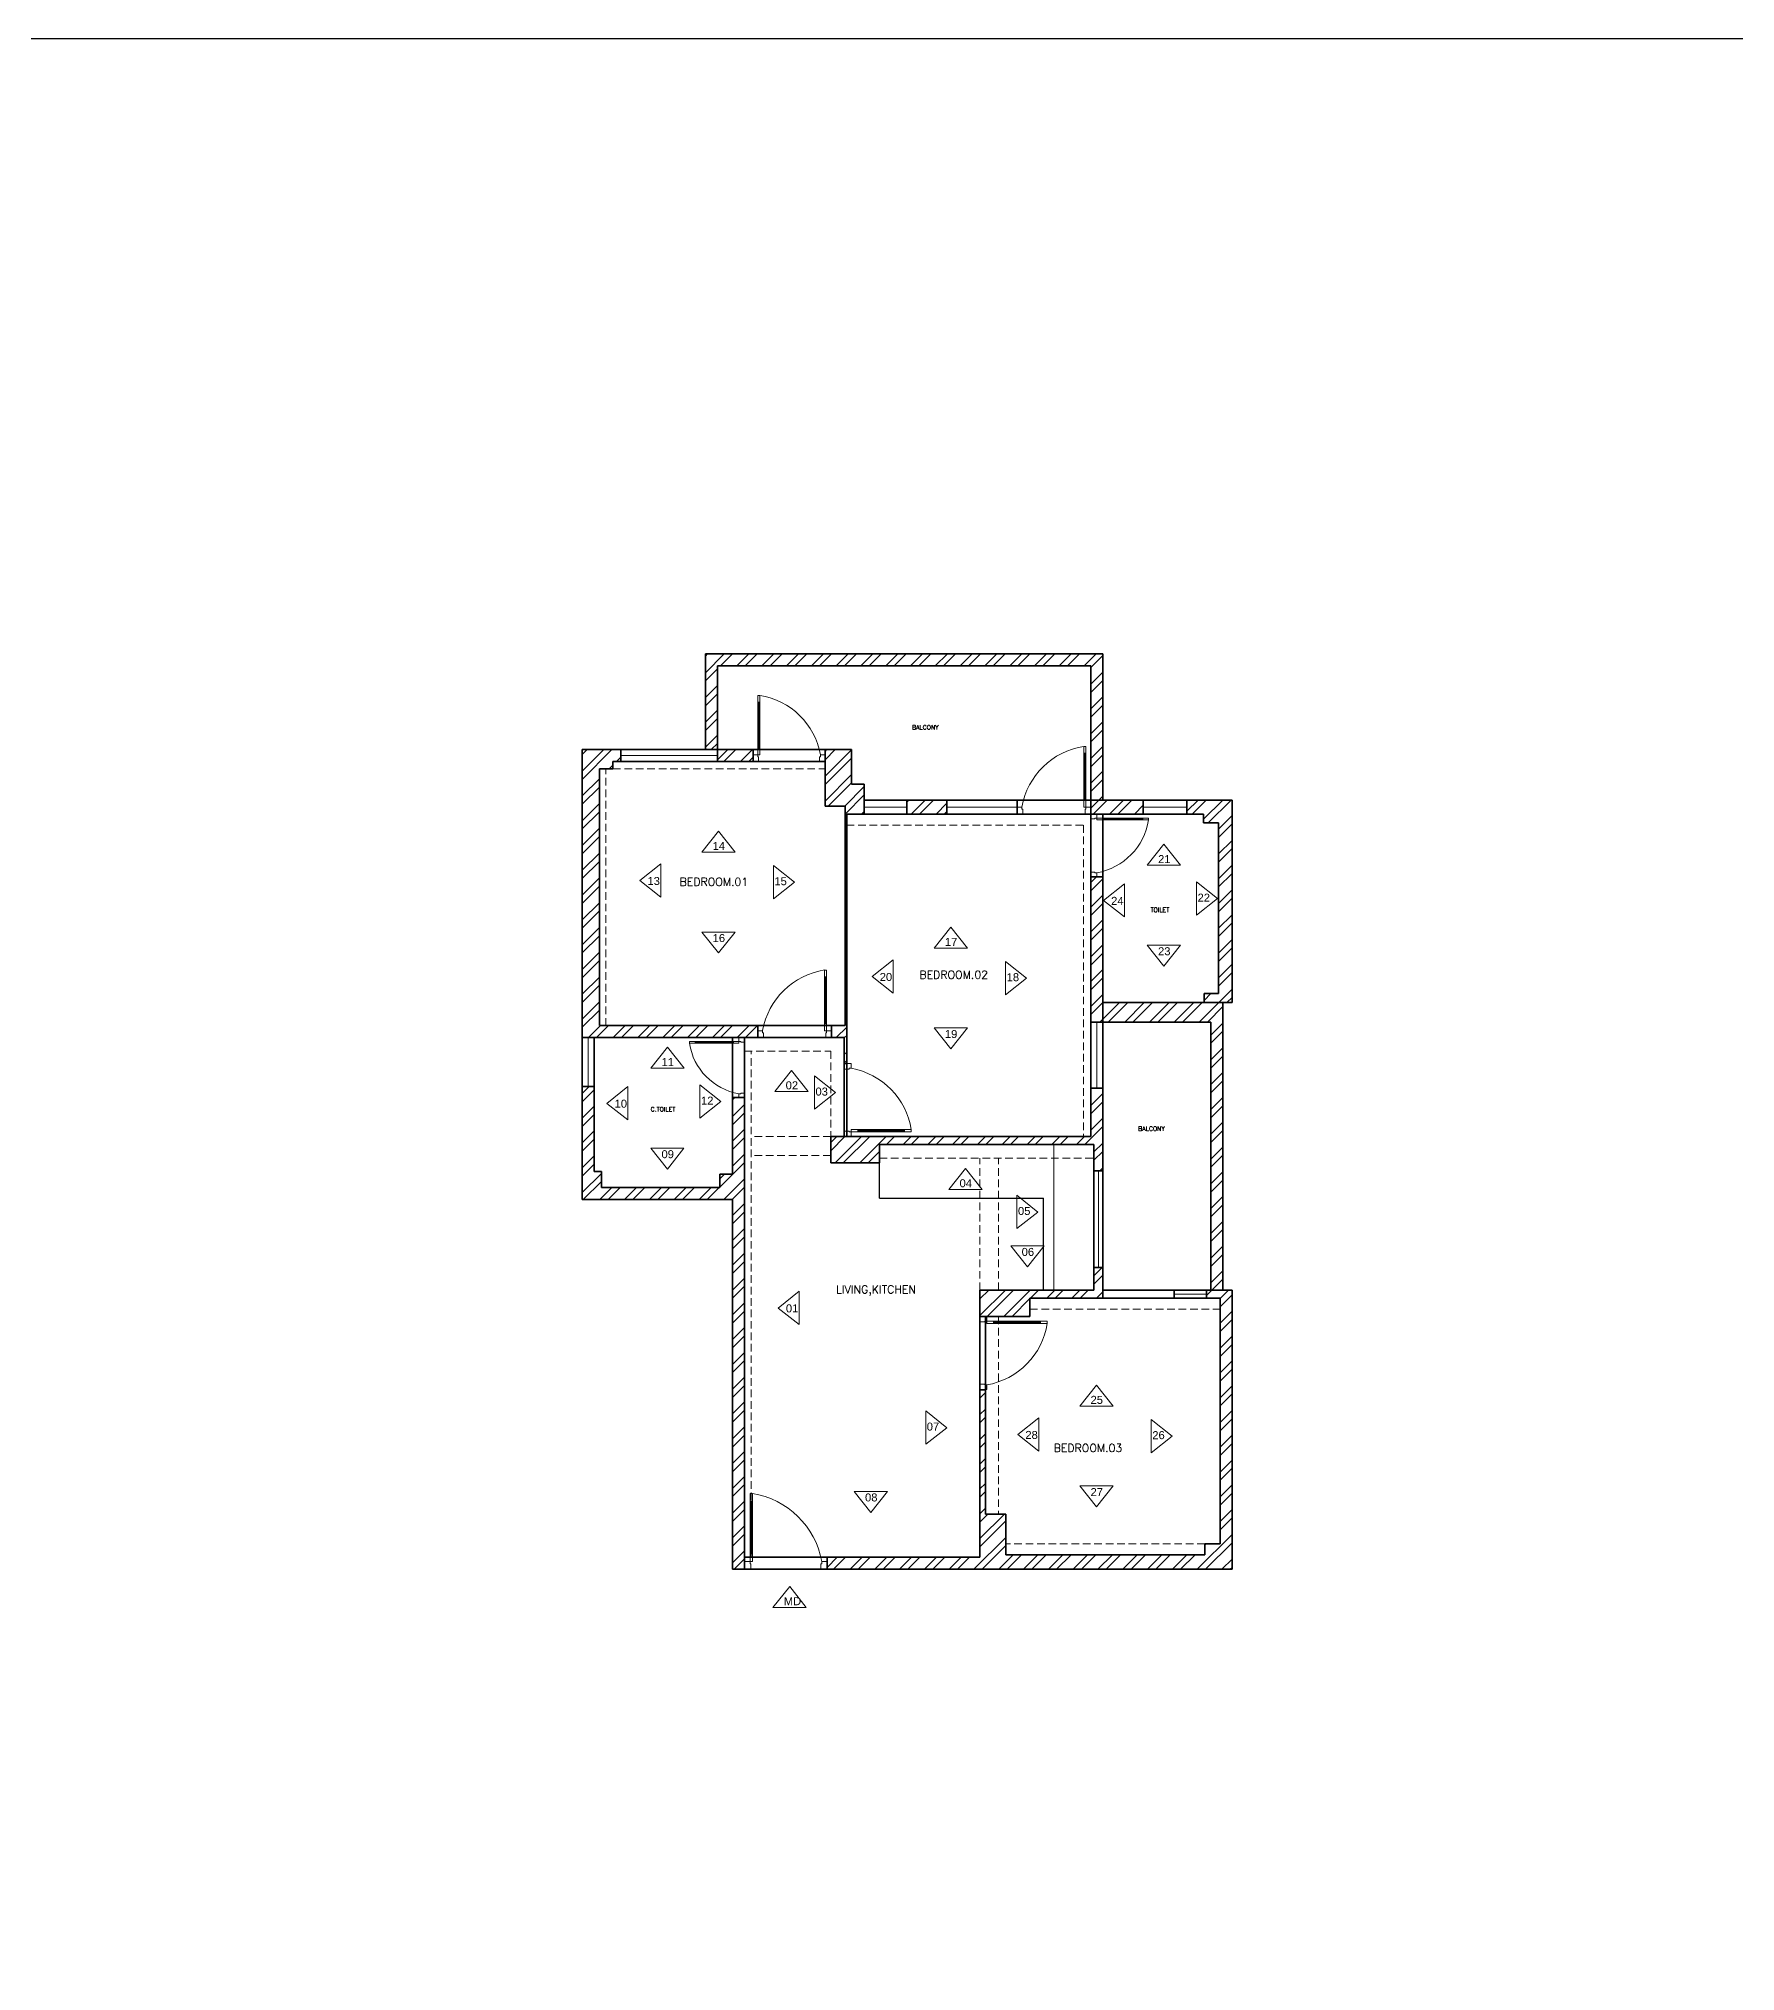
# Model space of a CAD drawing. Header units: millimetres. Extents: x -9330 to 74540, y -13540 to 80317.
# Drawn here: x 11868 to 33067, y 56161 to 80317 of the extents above; entities that cross this region are included whole.
import ezdxf

# ---------------------------------------------------------------- set-up
doc = ezdxf.new("R2010")
doc.units = ezdxf.units.MM
doc.linetypes.add('HIDDEN', pattern=[9.525, 6.35, -3.175])
for name, color, linetype, lineweight in [('I-ANNO-SYMB', 6, 'Continuous', 20), ('LM_DOOR', 249, 'Continuous', 13), ('LS_DR_Door', 34, 'Continuous', 5), ('LS_DR_Elivation', 7, 'Continuous', 35), ('LS_DR_Granite', 224, 'Continuous', 30), ('LS_DR_Hatch', 8, 'Continuous', 5), ('LS_DR_Plan Beam', 9, 'HIDDEN', 0), ('LS_DR_POP Cornice', 44, 'Continuous', 5), ('LS_DR_Wall', 7, 'Continuous', 35), ('LS_DR_Window', 30, 'Continuous', 5)]:
    doc.layers.add(name, color=color, linetype=linetype, lineweight=lineweight)
doc.layers.add('LS_DR_TEXT', color=7, linetype='Continuous')
doc.styles.add('ROMANS', font='romans.shx')
doc.styles.get("Standard").update_dxf_attribs({"font": 'arial.ttf'})
pattern_1 = [(45, (141687.79, 27508.1), (-154.9094, 154.9094), []), (45, (141791.06, 27508.1), (-154.9094, 154.9094), [])]

# ---------------------------------------------------------------- blocks, each defined once
blk = doc.blocks.new('door 1')
at = {"layer": 'LM_DOOR', "color": 34, "linetype": 'ByBlock', "lineweight": 0}
for p, q in [((990011, 143129), (990011, 143202)), ((990070, 143202), (990011, 143202)), ((990733, 143202), (990791, 143202)), ((990791, 143129), (990791, 143202))]:
    blk.add_line(p, q, dxfattribs=at)
for points in [[(990011, 143129), (990061, 143129)], [(990061, 143129), (990061, 143151), (990070, 143151), (990070, 143202)], [(990717, 142486), (990717, 143129)], [(990717, 143129), (990791, 143129)], [(990740, 143057), (990717, 143057)], [(990726, 142558), (990726, 143057)], [(990740, 143151), (990733, 143151), (990733, 143202)], [(990733, 142558), (990733, 143057)], [(990740, 142486), (990740, 143151)], [(990740, 142558), (990717, 142558)], [(990717, 142486), (990740, 142486)]]:
    blk.add_lwpolyline(points, dxfattribs=at)
blk.add_arc((990840, 143267), 791, 190.0924, 261.0889, dxfattribs=at)

msp = doc.modelspace()

# ---------------------------------------------------------------- hatches: boundary and pattern name
at = {"layer": 'LS_DR_Hatch', "ltscale": 0.8}
h = msp.add_hatch(dxfattribs=at)
h.set_pattern_fill('ANSI32', color=256, scale=23)
h.set_pattern_definition(pattern_1)
h.paths.add_polyline_path([(20688.8, 67081.1), (20538.8, 67081.1), (20538.8, 66126.1), (20378.8, 66126.1), (20378.8, 65956.1), (18898.8, 65956.1), (18898.8, 66156.1), (18808.8, 66156.1), (18808.8, 67221.1), (18658.8, 67221.1), (18658.8, 65806.1), (20538.8, 65806.1), (20538.8, 61186.1), (20688.8, 61186.1)])
h.paths.add_polyline_path([(23953.8, 61876.1), (23698.8, 61876.1), (23698.8, 63431.1), (23628.8, 63431.1), (23628.8, 61336.1), (21718.8, 61336.1), (21718.8, 61186.1), (26778.8, 61186.1), (26778.8, 64676.1), (26458.8, 64676.1), (26458.8, 64576.1), (26628.8, 64576.1), (26628.8, 61506.1), (26438.8, 61506.1), (26438.8, 61366.1), (23953.8, 61366.1)])
h.paths.add_polyline_path([(24253.8, 64576.1), (25163.8, 64576.1), (25163.8, 64676.1), (25163.8, 64956.1), (25053.8, 64956.1), (25053.8, 64676.1), (23628.8, 64676.1), (23628.8, 64346.1), (23698.8, 64346.1), (24253.8, 64346.1)])
h.paths.add_polyline_path([(26663.8, 68271.1), (26608.8, 68271.1), (25163.8, 68271.1), (25163.8, 68026.1), (26513.8, 68026.1), (26513.8, 64676.1), (26663.8, 64676.1)])
h.paths.add_polyline_path([(26778.8, 70801.1), (26213.8, 70801.1), (26213.8, 70626.1), (26423.8, 70626.1), (26423.8, 70516.1), (26608.8, 70516.1), (26608.8, 68381.1), (26428.8, 68381.1), (26428.8, 68271.1), (26608.8, 68271.1), (26778.8, 68271.1)])
h.paths.add_polyline_path([(25163.8, 69841.1), (25013.8, 69841.1), (25013.8, 68026.1), (25163.8, 68026.1)])
h.paths.add_polyline_path([(21963.8, 70626.1), (22183.8, 70626.1), (22183.8, 70801.1), (22183.8, 71001.1), (22023.8, 71001.1), (22023.8, 71431.1), (21693.8, 71431.1), (21693.8, 70726.1), (21943.8, 70726.1), (21943.8, 67981.1), (21773.8, 67981.1), (21773.8, 67831.1), (21933.8, 67831.1), (21933.8, 67506.1), (21963.8, 67506.1)])
h.paths.add_polyline_path([(20853.8, 67981.1), (20538.8, 67981.1), (20538.8, 67831.1), (20688.8, 67831.1), (20853.8, 67831.1)])
h.paths.add_polyline_path([(20538.8, 67981.1), (18873.8, 67981.1), (18873.8, 71191.1), (19043.8, 71191.1), (19043.8, 71281.1), (19143.8, 71281.1), (19143.8, 71431.1), (18658.8, 71431.1), (18658.8, 67831.1), (18808.8, 67831.1), (20538.8, 67831.1)])
h.paths.add_polyline_path([(20793.8, 71431.1), (20348.8, 71431.1), (20348.8, 71281.1), (20793.8, 71281.1)], flags=17)
h.paths.add_polyline_path([(20348.8, 72476.1), (25013.8, 72476.1), (25013.8, 70801.1), (25163.8, 70801.1), (25163.8, 72626.1), (20198.8, 72626.1), (20198.8, 71431.1), (20348.8, 71431.1)])
h.paths.add_polyline_path([(23213.8, 70801.1), (22713.8, 70801.1), (22713.8, 70626.1), (23213.8, 70626.1)])
h.paths.add_polyline_path([(25668.8, 70801.1), (25013.8, 70801.1), (25013.8, 70626.1), (25163.8, 70626.1), (25668.8, 70626.1)])
h = msp.add_hatch(dxfattribs=at)
h.set_pattern_fill('ANSI32', color=256, scale=23)
h.set_pattern_definition(pattern_1)
h.paths.add_polyline_path([(22373.8, 66496.1), (25053.8, 66496.1), (25053.8, 66166.1), (25163.8, 66166.1), (25163.8, 67201.1), (25013.8, 67201.1), (25013.8, 66596.1), (21963.8, 66596.1), (21933.8, 66596.1), (21763.8, 66596.1), (21763.8, 66266.1), (22373.8, 66266.1)])

# ---------------------------------------------------------------- linework, layer by layer
msp.add_lwpolyline([(-9330.2, 80316.8), (74539.8, 80316.8), (74539.8, -13540.1), (-9330.2, -13540.1)], close=True)
at = {"layer": 'I-ANNO-SYMB'}
for points in [[(20570.5, 70150.4), (20363.4, 70412.5), (20154.2, 70150.4), (20570.5, 70150.4)], [(26135.5, 69985.4), (25928.4, 70247.5), (25719.2, 69985.4), (26135.5, 69985.4)], [(19641.6, 69586), (19379.5, 69793.1), (19641.6, 70002.3), (19641.6, 69586)], [(21047.7, 69565.5), (21309.8, 69772.6), (21047.7, 69981.8), (21047.7, 69565.5)], [(25434.6, 69339), (25172.5, 69546.1), (25434.6, 69755.3), (25434.6, 69339)], [(26334.9, 69361.3), (26597, 69568.4), (26334.9, 69777.6), (26334.9, 69361.3)], [(20570.2, 69151.2), (20363.1, 68889.1), (20153.9, 69151.2), (20570.2, 69151.2)], [(23472.5, 68950.9), (23265.4, 69213), (23056.2, 68950.9), (23472.5, 68950.9)], [(26135.2, 68986.2), (25928.1, 68724.1), (25718.9, 68986.2), (26135.2, 68986.2)], [(22543.6, 68386.5), (22281.5, 68593.6), (22543.6, 68802.8), (22543.6, 68386.5)], [(23949.7, 68366), (24211.8, 68573.1), (23949.7, 68782.3), (23949.7, 68366)], [(23472.2, 67951.7), (23265.1, 67689.6), (23055.9, 67951.7), (23472.2, 67951.7)], [(19931.5, 67448.9), (19724.4, 67711), (19515.2, 67448.9), (19931.5, 67448.9)], [(21482.9, 67158.1), (21275.8, 67420.2), (21066.6, 67158.1), (21482.9, 67158.1)], [(19230.6, 66802.5), (18968.5, 67009.6), (19230.6, 67218.8), (19230.6, 66802.5)], [(20130.9, 66824.8), (20393, 67031.9), (20130.9, 67241.1), (20130.9, 66824.8)], [(21560.9, 66936.6), (21823, 67143.7), (21560.9, 67352.9), (21560.9, 66936.6)], [(19931.2, 66449.7), (19724.1, 66187.6), (19514.9, 66449.7), (19931.2, 66449.7)], [(23655.4, 65934.1), (23448.3, 66196.2), (23239.1, 65934.1), (23655.4, 65934.1)], [(24091.3, 65444.1), (24353.4, 65651.2), (24091.3, 65860.4), (24091.3, 65444.1)], [(24431.4, 65228.2), (24224.3, 64966.1), (24015.1, 65228.2), (24431.4, 65228.2)], [(21371.3, 64244.4), (21109.2, 64451.5), (21371.3, 64660.8), (21371.3, 64244.4)], [(25292, 63226.9), (25084.9, 63489), (24875.7, 63226.9), (25292, 63226.9)], [(22951.2, 62749), (23213.3, 62956.1), (22951.2, 63165.3), (22951.2, 62749)], [(24363.1, 62662.5), (24101, 62869.6), (24363.1, 63078.8), (24363.1, 62662.5)], [(25769.2, 62642), (26031.3, 62849.1), (25769.2, 63058.3), (25769.2, 62642)], [(22474.4, 62159.9), (22267.3, 61897.9), (22058.1, 62159.9), (22474.4, 62159.9)], [(25291.7, 62227.7), (25084.6, 61965.6), (24875.4, 62227.7), (25291.7, 62227.7)], [(21458.9, 60710.1), (21251.8, 60972.2), (21042.6, 60710.1), (21458.9, 60710.1)]]:
    msp.add_lwpolyline(points, dxfattribs=at)
at = {"layer": 'LS_DR_Elivation', "color": 9, "ltscale": 0.25, "true_color": 0xc7c8ca}
for p, q in [((22183.8, 70801.1), (22183.8, 70626.1)), ((26608.8, 68271.1), (26778.8, 68271.1)), ((20853.8, 67831.1), (20853.8, 67981.1)), ((18808.8, 67831.1), (18658.8, 67831.1)), ((21963.8, 66596.1), (21933.8, 66596.1)), ((21963.8, 66596.1), (21963.8, 66596.1)), ((25053.8, 66166.1), (25163.8, 66166.1)), ((25053.8, 64956.1), (25163.8, 64956.1)), ((25163.8, 64676.1), (25163.8, 64576.1)), ((26053.8, 64676.1), (26053.8, 64576.1)), ((26053.8, 64676.1), (26053.8, 64576.1)), ((26458.8, 64676.1), (26458.8, 64576.1)), ((26778.8, 64576.1), (26778.8, 64576.1)), ((23628.8, 64346.1), (23698.8, 64346.1))]:
    msp.add_line(p, q, dxfattribs=at)
at = {"layer": 'LS_DR_Granite', "ltscale": 0.25}
for p, q in [((22373.8, 65826.1), (22373.8, 66266.1)), ((22373.8, 65826.1), (24423.8, 65826.1)), ((24423.8, 64676.1), (24423.8, 65826.1))]:
    msp.add_line(p, q, dxfattribs=at)
at = {"layer": 'LS_DR_Plan Beam', "linetype": 'HIDDEN', "ltscale": 15}
for p, q in [((18953.8, 67981.1), (18953.8, 71191.1)), ((19043.8, 71191.1), (21693.8, 71191.1)), ((21963.8, 70486.1), (24923.8, 70486.1)), ((24923.8, 70486.1), (24923.8, 66596.1)), ((20688.8, 67661.1), (21763.8, 67661.1)), ((20768.8, 61336.1), (20768.8, 67661.1)), ((21763.8, 67661.1), (21763.8, 66596.1)), ((21763.8, 66596.1), (20768.8, 66596.1)), ((21763.8, 66356.1), (20768.8, 66356.1)), ((22373.8, 66326.1), (25053.8, 66326.1)), ((23628.8, 64676.1), (23628.8, 66326.1)), ((23858.8, 64676.1), (23858.8, 66326.1)), ((23858.8, 64346.1), (23858.8, 61876.1)), ((24253.8, 64436.1), (26628.8, 64436.1)), ((26438.8, 61506.1), (23953.8, 61506.1))]:
    msp.add_line(p, q, dxfattribs=at)
at = {"layer": 'LS_DR_POP Cornice', "ltscale": 0.25}
msp.add_line((24553.8, 64676.1), (24553.8, 66496.1), dxfattribs=at)
at = {"layer": 'LS_DR_Wall', "ltscale": 0.25}
for p, q in [((20198.8, 71431.1), (20198.8, 72626.1)), ((20198.8, 72626.1), (25163.8, 72626.1)), ((20348.8, 71431.1), (20348.8, 72476.1)), ((20348.8, 72476.1), (25013.8, 72476.1)), ((25013.8, 70801.1), (25013.8, 72476.1)), ((25163.8, 70801.1), (25163.8, 72626.1)), ((18658.8, 65806.1), (18658.8, 71431.1)), ((18658.8, 71431.1), (22023.8, 71431.1)), ((19043.8, 71191.1), (19043.8, 71281.1)), ((19043.8, 71281.1), (21693.8, 71281.1)), ((19143.8, 71281.1), (19143.8, 71431.1)), ((20348.8, 71431.1), (20348.8, 71281.1)), ((20793.8, 71431.1), (20793.8, 71281.1)), ((21693.8, 71431.1), (21693.8, 70726.1)), ((22023.8, 71431.1), (22023.8, 71001.1)), ((18873.8, 67981.1), (18873.8, 71191.1)), ((18873.8, 71191.1), (19043.8, 71191.1)), ((22023.8, 71001.1), (22183.8, 71001.1)), ((22183.8, 71001.1), (22183.8, 70801.1)), ((22183.8, 70801.1), (26778.8, 70801.1)), ((22713.8, 70801.1), (22713.8, 70626.1)), ((23213.8, 70801.1), (23213.8, 70626.1)), ((24093.8, 70801.1), (24093.8, 70626.1)), ((25013.8, 70626.1), (25013.8, 70801.1)), ((25668.8, 70801.1), (25668.8, 70626.1)), ((26213.8, 70801.1), (26213.8, 70626.1)), ((26778.8, 68271.1), (26778.8, 70801.1)), ((21693.8, 70726.1), (21943.8, 70726.1)), ((21943.8, 70726.1), (21943.8, 67981.1)), ((21963.8, 70626.1), (25013.8, 70626.1)), ((21963.8, 70626.1), (21963.8, 67506.1)), ((25013.8, 70626.1), (25013.8, 66596.1)), ((25163.8, 70626.1), (25013.8, 70626.1)), ((25163.8, 70626.1), (25163.8, 66596.1)), ((25163.8, 70626.1), (26423.8, 70626.1)), ((26423.8, 70626.1), (26423.8, 70516.1)), ((26423.8, 70516.1), (26608.8, 70516.1)), ((26608.8, 70516.1), (26608.8, 68381.1)), ((25163.8, 69841.1), (25013.8, 69841.1)), ((25163.8, 69841.1), (25163.8, 68271.1)), ((26428.8, 68381.1), (26428.8, 68271.1)), ((26608.8, 68381.1), (26428.8, 68381.1)), ((26608.8, 68271.1), (25163.8, 68271.1)), ((26663.8, 68271.1), (26663.8, 64676.1)), ((18873.8, 67981.1), (20853.8, 67981.1)), ((20538.8, 67981.1), (21943.8, 67981.1)), ((21773.8, 67981.1), (21773.8, 67831.1)), ((21773.8, 67981.1), (21943.8, 67981.1)), ((21963.8, 67981.1), (21963.8, 66596.1)), ((25163.8, 68026.1), (25013.8, 68026.1)), ((25163.8, 68026.1), (26513.8, 68026.1)), ((26513.8, 68026.1), (26513.8, 64676.1)), ((18808.8, 66156.1), (18808.8, 67831.1)), ((18808.8, 67831.1), (20538.8, 67831.1)), ((20538.8, 66126.1), (20538.8, 67831.1)), ((20688.8, 67831.1), (20538.8, 67831.1)), ((20688.8, 61186.1), (20688.8, 67831.1)), ((20688.8, 67831.1), (21933.8, 67831.1)), ((21933.8, 67831.1), (21933.8, 66596.1)), ((21933.8, 67506.1), (21963.8, 67506.1)), ((18658.8, 67221.1), (18808.8, 67221.1)), ((25163.8, 67201.1), (25013.8, 67201.1)), ((25163.8, 64676.1), (25163.8, 67201.1)), ((20538.8, 67081.1), (20688.8, 67081.1)), ((20538.8, 66126.1), (20538.8, 67081.1)), ((21933.8, 66596.1), (21763.8, 66596.1)), ((21763.8, 66596.1), (21763.8, 66266.1)), ((25013.8, 66596.1), (21963.8, 66596.1)), ((22373.8, 66266.1), (22373.8, 66496.1)), ((22373.8, 66496.1), (25053.8, 66496.1)), ((25053.8, 64676.1), (25053.8, 66496.1)), ((21763.8, 66266.1), (22373.8, 66266.1)), ((18898.8, 66156.1), (18808.8, 66156.1)), ((18898.8, 65956.1), (18898.8, 66156.1)), ((20378.8, 65956.1), (18898.8, 65956.1)), ((20538.8, 66126.1), (20378.8, 66126.1)), ((20378.8, 65956.1), (20378.8, 66126.1)), ((20538.8, 65806.1), (18658.8, 65806.1)), ((20538.8, 61186.1), (20538.8, 65806.1)), ((23628.8, 61336.1), (23628.8, 64676.1)), ((23628.8, 64676.1), (25053.8, 64676.1)), ((24253.8, 64576.1), (26628.8, 64576.1)), ((24253.8, 64576.1), (24253.8, 64346.1)), ((25163.8, 64676.1), (26778.8, 64676.1)), ((26628.8, 64576.1), (26628.8, 61506.1)), ((26778.8, 64676.1), (26778.8, 61186.1)), ((23698.8, 64346.1), (24253.8, 64346.1)), ((23698.8, 64346.1), (23698.8, 63137.6)), ((23628.8, 63431.1), (23698.8, 63431.1)), ((23698.8, 63431.1), (23698.8, 61876.1)), ((23953.8, 61876.1), (23698.8, 61876.1)), ((23953.8, 61876.1), (23953.8, 61366.1)), ((26438.8, 61366.1), (23953.8, 61366.1)), ((26438.8, 61506.1), (26438.8, 61366.1)), ((26628.8, 61506.1), (26438.8, 61506.1)), ((20538.8, 61186.1), (26778.8, 61186.1)), ((20688.8, 61336.1), (23628.8, 61336.1)), ((21718.8, 61186.1), (21718.8, 61336.1))]:
    msp.add_line(p, q, dxfattribs=at)
at = {"layer": 'LS_DR_Window', "ltscale": 0.25}
for p, q in [((20348.8, 71356.1), (19143.8, 71356.1)), ((22183.8, 70713.6), (22713.8, 70713.6)), ((23213.8, 70713.6), (24093.8, 70713.6)), ((25668.8, 70713.6), (26213.8, 70713.6)), ((25088.8, 68026.1), (25088.8, 67201.1)), ((18733.8, 67831.1), (18733.8, 67221.1)), ((25108.8, 64956.1), (25108.8, 66166.1)), ((26053.8, 64626.1), (26458.8, 64626.1))]:
    msp.add_line(p, q, dxfattribs=at)

# ---------------------------------------------------------------- block references
at = {"layer": 'LS_DR_Door'}
for p, xscale, yscale, zscale, rotation in [((1164004.9, 236513.3), 1.153836833112518, 1.153836833112518, 1.153836833112518, 180), ((-1143602, 239530.2), -1.179477651626129, 1.179477651626129, 1.179477651626129, 180), ((169133, -926508), 1.006402126659252, 1.006402126659252, 1.006402126659252, 90.00000000000001), ((-1146842, 236735.2), -1.179477651626129, 1.179477651626129, 1.179477651626129, 180), ((-117004.7, -884844.8), -0.9615306942604316, 0.9615306942604316, 0.9615306942604316, 270), ((189001.9, 1222509.6), -1.166657242369323, 1.166657242369323, 1.166657242369323, 90), ((191614.9, -1097918.5), 1.173067446997727, 1.173067446997727, 1.173067446997727, 90.00000000000001), ((1329030.4, 250285.2), 1.320502153450992, 1.320502153450992, 1.320502153450992, 180)]:
    msp.add_blockref('door 1', p, dxfattribs=dict(at, xscale=xscale, yscale=yscale, zscale=zscale, rotation=rotation))

# ---------------------------------------------------------------- texts
at = {"layer": 'LS_DR_TEXT', "ltscale": 0.25, "attachment_point": 1, "style": 'ROMANS'}
for s, width, gutter_width, insert, char_height in [('   BALCONY\\P ', 755.41, 325.2, (22665.8, 71737.1), 55.66), (' BEDROOM.01             ', 1357.241, 584.3, (19807.8, 69828.1), 100), ('   TOILET', 755.41, 325.2, (25645.3, 69456.1), 55.66), (' BEDROOM.02             ', 1357.241, 584.3, (22804.3, 68667.1), 100), ('   C.TOILET', 755.41, 325.2, (19400.8, 66963.1), 55.658), ('   BALCONY\\P ', 755.41, 325.2, (25491.8, 66721.1), 55.66), ('  LIVING,KITCHEN\\P ', 1357.241, 584.3, (21694, 64735.1), 100), (' BEDROOM.03             ', 1357.241, 584.3, (24481.4, 62752.4), 100)]:
    msp.add_mtext_dynamic_manual_height_columns(s, width=width, gutter_width=gutter_width, heights=[0], dxfattribs=dict(at, insert=insert, char_height=char_height))
at = {"layer": 'LS_DR_TEXT', "char_height": 100}
for s, insert, attachment_point in [('{\\fArial|b0|i0|c0|p34;14}', (20289.3, 70277.4), 1), ('{\\fArial|b0|i0|c0|p34;21}', (25854.3, 70112.4), 1), ('{\\fArial|b0|i0|c0|p34;13}', (19474.9, 69737.5), 7), ('{\\fArial|b0|i0|c0|p34;15}', (21060.6, 69734.5), 7), ('{\\fArial|b0|i0|c0|p34;24}', (25267.9, 69490.5), 7), ('{\\fArial|b0|i0|c0|p34;22}', (26347.8, 69530.3), 7), ('{\\fArial|b0|i0|c0|p34;16}', (20289, 69024.2), 7), ('{\\fArial|b0|i0|c0|p34;17}', (23191.3, 69077.9), 1), ('{\\fArial|b0|i0|c0|p34;23}', (25854, 68859.2), 7), ('{\\fArial|b0|i0|c0|p34;20}', (22376.9, 68538), 7), ('{\\fArial|b0|i0|c0|p34;18}', (23962.6, 68535), 7), ('{\\fArial|b0|i0|c0|p34;19}', (23191, 67824.7), 7), ('{\\fArial|b0|i0|c0|p34;11}', (19650.3, 67575.9), 1), ('{\\fArial|b0|i0|c0|p34;02}', (21201.7, 67285.1), 1), ('{\\fArial|b0|i0|c0|p34;03}', (21573.8, 67105.6), 7), ('{\\fArial|b0|i0|c0|p34;10}', (19063.9, 66954), 7), ('{\\fArial|b0|i0|c0|p34;12}', (20143.8, 66993.8), 7), ('{\\fArial|b0|i0|c0|p34;09}', (19650, 66322.7), 7), ('{\\fArial|b0|i0|c0|p34;04}', (23374.2, 66061.1), 1), ('{\\fArial|b0|i0|c0|p34;05}', (24104.2, 65613.1), 7), ('{\\fArial|b0|i0|c0|p34;06}', (24150.1, 65101.2), 7), ('{\\fArial|b0|i0|c0|p34;01}', (21204.6, 64395.9), 7), ('{\\fArial|b0|i0|c0|p34;25}', (25010.8, 63353.9), 1), ('{\\fArial|b0|i0|c0|p34;07}', (22964.1, 62918), 7), ('{\\fArial|b0|i0|c0|p34;28}', (24196.4, 62814), 7), ('{\\fArial|b0|i0|c0|p34;26}', (25782.1, 62811), 7), ('{\\fArial|b0|i0|c0|p34;08}', (22193.2, 62033), 7), ('{\\fArial|b0|i0|c0|p34;27}', (25010.5, 62100.7), 7), ('{\\fArial|b0|i0|c0|p34;MD}', (21177.7, 60837.1), 1)]:
    msp.add_mtext_dynamic_manual_height_columns(s, width=102.811, gutter_width=375, heights=[0], dxfattribs=dict(at, insert=insert, attachment_point=attachment_point))

doc.saveas('drawing.dxf')
